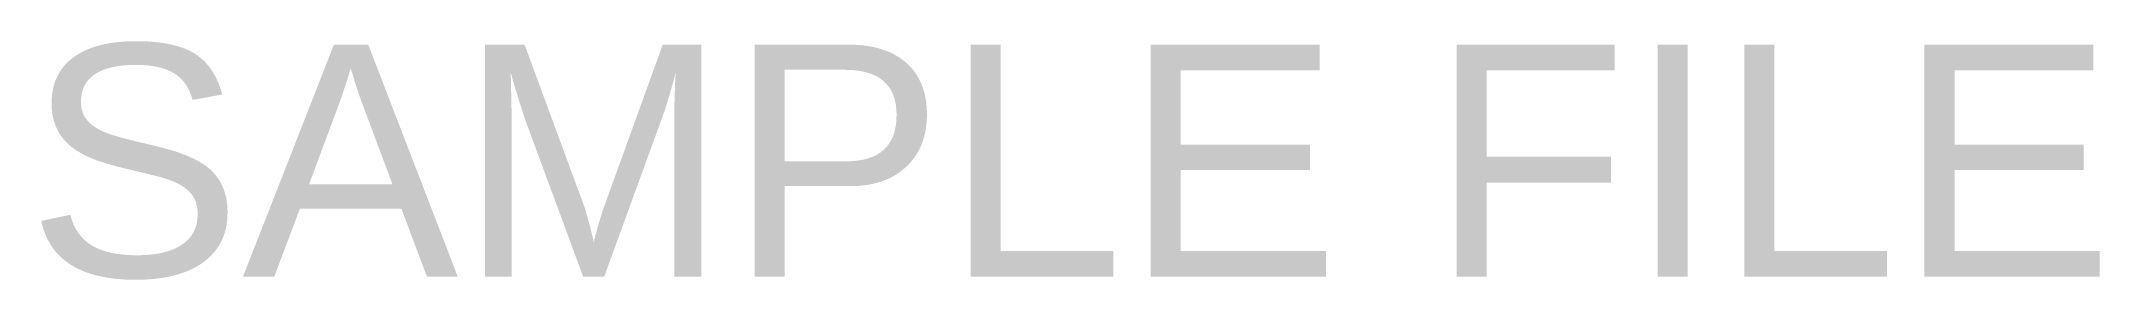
# Model space of a CAD drawing. Header units: inches. Extents: x 19 to 259, y 14 to 42.
import ezdxf

# ---------------------------------------------------------------- set-up
doc = ezdxf.new("R2010")
doc.units = ezdxf.units.IN
doc.header["$MEASUREMENT"] = 0
doc.styles.get("Standard").update_dxf_attribs({"font": 'arial.ttf'})

msp = doc.modelspace()

# ---------------------------------------------------------------- texts
msp.add_text('SAMPLE FILE ', height=26.9762).set_placement((17.71, 14.68))

doc.saveas('drawing.dxf')
